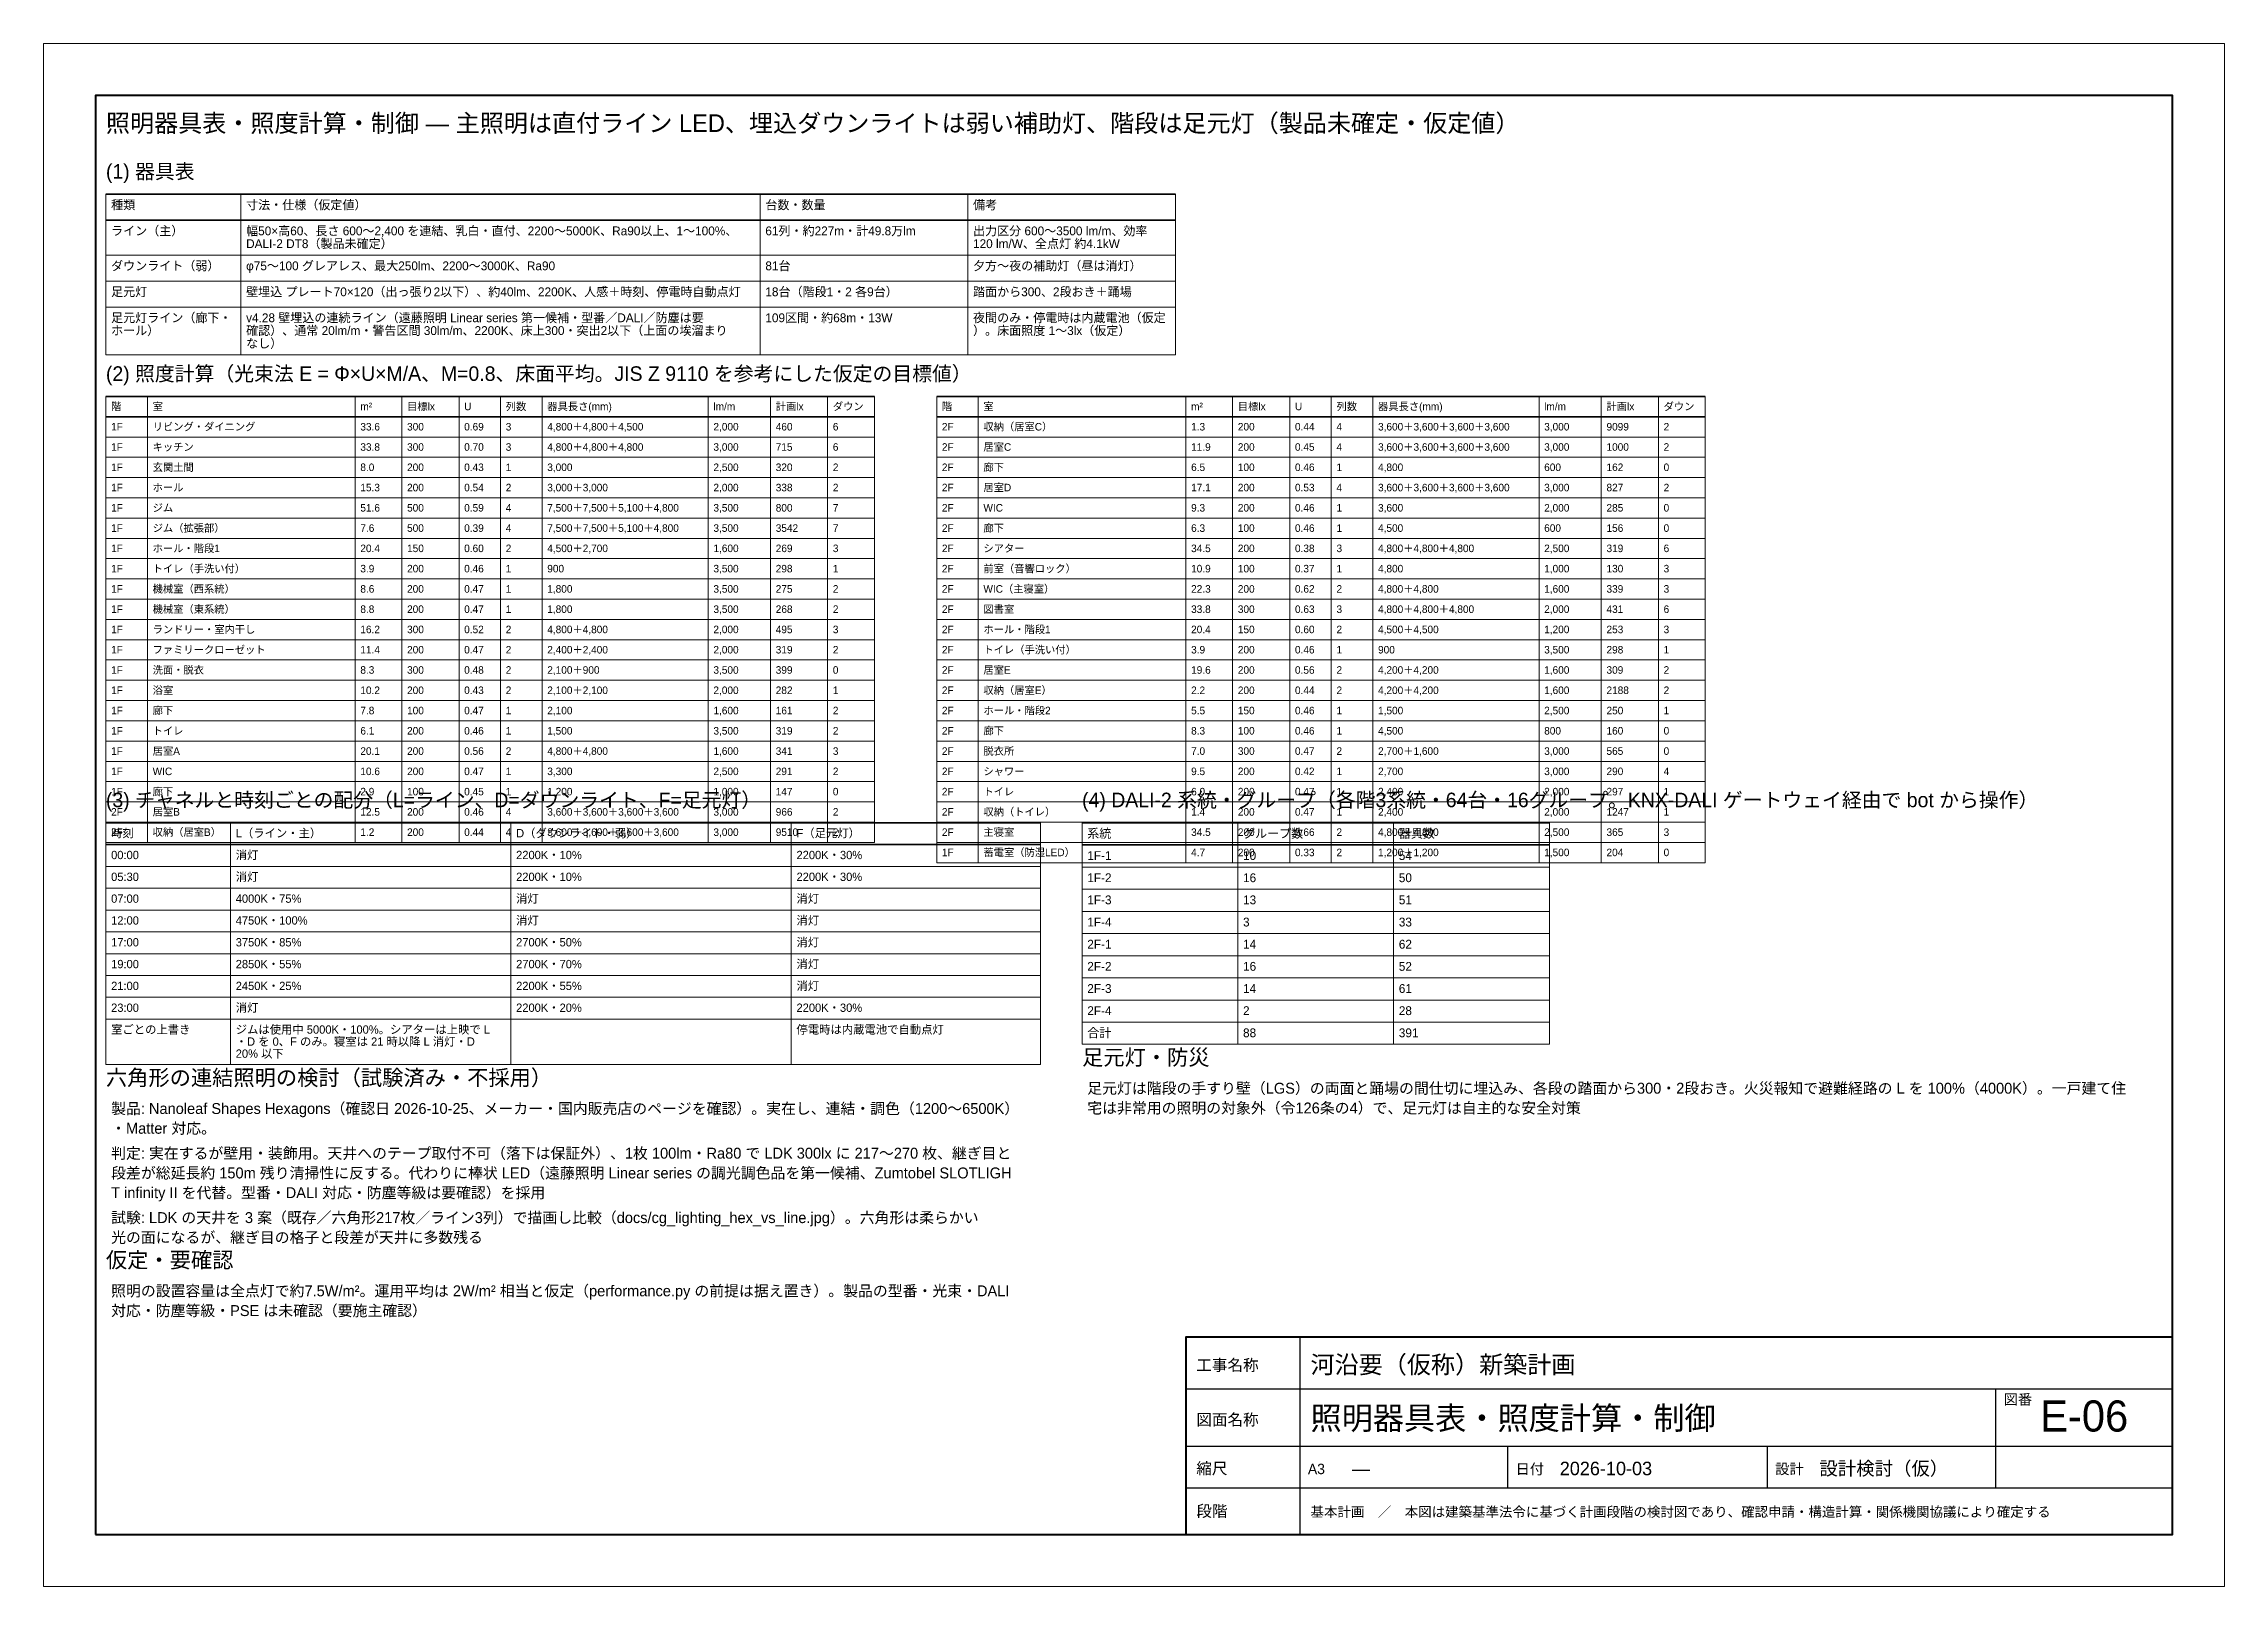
# Model space of a CAD drawing. Header units: millimetres. Extents: x 0 to 420, y 0 to 297.
import ezdxf
from ezdxf.enums import TextEntityAlignment as Align

# ---------------------------------------------------------------- set-up
doc = ezdxf.new("R2010")
doc.units = ezdxf.units.MM
doc.header["$LTSCALE"] = 0.5
for name, color, linetype, lineweight in [('A-TEXT', 7, 'Continuous', 18), ('G-FRAME', 7, 'Continuous', 70), ('G-TABLE', 7, 'Continuous', 18), ('G-TITLE', 7, 'Continuous', 25)]:
    doc.layers.add(name, color=color, linetype=linetype, lineweight=lineweight)
doc.styles.add('JP', font='ipag.ttf')

msp = doc.modelspace()

# ---------------------------------------------------------------- linework, layer by layer
at = {"layer": 'G-FRAME', "lineweight": 0}
msp.add_lwpolyline([(0, 0), (420, 0), (420, 297), (0, 297)], close=True, dxfattribs=at)
at = {"layer": 'G-FRAME'}
msp.add_lwpolyline([(10, 10), (410, 10), (410, 287), (10, 287)], close=True, dxfattribs=at)
at = {"layer": 'G-TABLE', "lineweight": 35}
for points in [[(12, 268), (218, 268)], [(12, 263), (218, 263)], [(12, 229.075), (160, 229.075)], [(172, 229.075), (320, 229.075)], [(12, 225.1725), (160, 225.1725)], [(172, 225.1725), (320, 225.1725)], [(12, 147), (192, 147)], [(200, 147), (290, 147)], [(12, 142.8), (192, 142.8)], [(200, 142.735), (290, 142.735)]]:
    msp.add_lwpolyline(points, dxfattribs=at)
at = {"layer": 'G-TABLE'}
for points in [[(12, 268), (12, 237.075)], [(38, 268), (38, 237.075)], [(138, 268), (138, 237.075)], [(178, 268), (178, 237.075)], [(218, 268), (218, 237.075)], [(12, 229.075), (12, 143.22)], [(20, 229.075), (20, 143.22)], [(60, 229.075), (60, 143.22)], [(69, 229.075), (69, 143.22)], [(80, 229.075), (80, 143.22)], [(88, 229.075), (88, 143.22)], [(96, 229.075), (96, 143.22)], [(128, 229.075), (128, 143.22)], [(140, 229.075), (140, 143.22)], [(151, 229.075), (151, 143.22)], [(160, 229.075), (160, 143.22)], [(172, 229.075), (172, 139.3175)], [(180, 229.075), (180, 139.3175)], [(220, 229.075), (220, 139.3175)], [(229, 229.075), (229, 139.3175)], [(240, 229.075), (240, 139.3175)], [(248, 229.075), (248, 139.3175)], [(256, 229.075), (256, 139.3175)], [(288, 229.075), (288, 139.3175)], [(300, 229.075), (300, 139.3175)], [(311, 229.075), (311, 139.3175)], [(320, 229.075), (320, 139.3175)], [(12, 147), (12, 100.44)], [(36, 147), (36, 100.44)], [(90, 147), (90, 100.44)], [(144, 147), (144, 100.44)], [(192, 147), (192, 100.44)], [(200, 147), (200, 104.35)], [(230, 147), (230, 104.35)], [(260, 147), (260, 104.35)], [(290, 147), (290, 104.35)]]:
    msp.add_lwpolyline(points, dxfattribs=at)
at = {"layer": 'G-TABLE', "lineweight": 18}
for points in [[(12, 256.27), (218, 256.27)], [(12, 251.27), (218, 251.27)], [(12, 246.27), (218, 246.27)], [(12, 237.075), (218, 237.075)], [(12, 221.27), (160, 221.27)], [(172, 221.27), (320, 221.27)], [(12, 217.3675), (160, 217.3675)], [(172, 217.3675), (320, 217.3675)], [(12, 213.465), (160, 213.465)], [(172, 213.465), (320, 213.465)], [(12, 209.5625), (160, 209.5625)], [(172, 209.5625), (320, 209.5625)], [(12, 205.66), (160, 205.66)], [(12, 201.7575), (160, 201.7575)], [(172, 205.66), (320, 205.66)], [(172, 201.7575), (320, 201.7575)], [(12, 197.855), (160, 197.855)], [(172, 197.855), (320, 197.855)], [(12, 193.9525), (160, 193.9525)], [(172, 193.9525), (320, 193.9525)], [(12, 190.05), (160, 190.05)], [(172, 190.05), (320, 190.05)], [(12, 186.1475), (160, 186.1475)], [(172, 186.1475), (320, 186.1475)], [(12, 182.245), (160, 182.245)], [(172, 182.245), (320, 182.245)], [(12, 178.3425), (160, 178.3425)], [(172, 178.3425), (320, 178.3425)], [(12, 174.44), (160, 174.44)], [(172, 174.44), (320, 174.44)], [(12, 170.5375), (160, 170.5375)], [(172, 170.5375), (320, 170.5375)], [(12, 166.635), (160, 166.635)], [(172, 166.635), (320, 166.635)], [(12, 162.7325), (160, 162.7325)], [(172, 162.7325), (320, 162.7325)], [(12, 158.83), (160, 158.83)], [(172, 158.83), (320, 158.83)], [(12, 154.9275), (160, 154.9275)], [(172, 154.9275), (320, 154.9275)], [(12, 151.025), (160, 151.025)], [(12, 147.1225), (160, 147.1225)], [(172, 151.025), (320, 151.025)], [(172, 147.1225), (320, 147.1225)], [(12, 143.22), (160, 143.22)], [(172, 143.22), (320, 143.22)], [(12, 138.6), (192, 138.6)], [(172, 139.3175), (320, 139.3175)], [(12, 134.4), (192, 134.4)], [(200, 138.47), (290, 138.47)], [(12, 130.2), (192, 130.2)], [(200, 134.205), (290, 134.205)], [(12, 126), (192, 126)], [(200, 129.94), (290, 129.94)], [(12, 121.8), (192, 121.8)], [(200, 125.675), (290, 125.675)], [(12, 117.6), (192, 117.6)], [(200, 121.41), (290, 121.41)], [(12, 113.4), (192, 113.4)], [(200, 117.145), (290, 117.145)], [(12, 109.2), (192, 109.2)], [(200, 112.88), (290, 112.88)], [(200, 108.615), (290, 108.615)], [(200, 104.35), (290, 104.35)], [(12, 100.44), (192, 100.44)]]:
    msp.add_lwpolyline(points, dxfattribs=at)
at = {"layer": 'G-TITLE'}
for p, q in [((242, 10), (242, 48)), ((220, 38), (410, 38)), ((376, 19), (376, 38)), ((220, 27), (410, 27)), ((242, 19), (242, 27)), ((282, 19), (282, 27)), ((332, 19), (332, 27)), ((220, 19), (410, 19))]:
    msp.add_line(p, q, dxfattribs=at)
at = {"layer": 'G-TITLE', "lineweight": 50}
msp.add_lwpolyline([(220, 10), (410, 10), (410, 48), (220, 48)], close=True, dxfattribs=at)

# ---------------------------------------------------------------- texts
at = {"layer": 'A-TEXT', "style": 'JP'}
for s, height, p in [('照明器具表・照度計算・制御 — 主照明は直付ライン LED、埋込ダウンライトは弱い補助灯、階段は足元灯（製品未確定・仮定値）', 3.4, (12, 280)), ('(1) 器具表', 2.8, (12, 271)), ('種類', 1.7, (13, 265.1)), ('寸法・仕様（仮定値）', 1.7, (39, 265.1)), ('台数・数量', 1.7, (139, 265.1)), ('備考', 1.7, (179, 265.1)), ('ライン（主）', 1.7, (13, 260.1)), ('幅50×高60、長さ 600〜2,400 を連結、乳白・直付、2200〜5000K、Ra90以上、1〜100%、', 1.7, (39, 260.1)), ('61列・約227m・計49.8万lm', 1.7, (139, 260.1)), ('出力区分 600〜3500 lm/m、効率 ', 1.7, (179, 260.1)), ('DALI-2 DT8（製品未確定）', 1.7, (39, 257.635)), ('120 lm/W、全点灯 約4.1kW', 1.7, (179, 257.635)), ('ダウンライト（弱）', 1.7, (13, 253.37)), ('φ75〜100 グレアレス、最大250lm、2200〜3000K、Ra90', 1.7, (39, 253.37)), ('81台', 1.7, (139, 253.37)), ('夕方〜夜の補助灯（昼は消灯）', 1.7, (179, 253.37)), ('足元灯', 1.7, (13, 248.37)), ('壁埋込 プレート70×120（出っ張り2以下）、約40lm、2200K、人感＋時刻、停電時自動点灯', 1.7, (39, 248.37)), ('18台（階段1・2 各9台）', 1.7, (139, 248.37)), ('踏面から300、2段おき＋踊場', 1.7, (179, 248.37)), ('足元灯ライン（廊下・', 1.7, (13, 243.37)), ('v4.28 壁埋込の連続ライン（遠藤照明 Linear series 第一候補・型番／DALI／防塵は要', 1.7, (39, 243.37)), ('109区間・約68m・13W', 1.7, (139, 243.37)), ('夜間のみ・停電時は内蔵電池（仮定', 1.7, (179, 243.37)), ('ホール）', 1.7, (13, 240.905)), ('確認）、通常 20lm/m・警告区間 30lm/m、2200K、床上300・突出2以下（上面の埃溜まり', 1.7, (39, 240.905)), ('なし）', 1.7, (39, 238.44)), ('）。床面照度 1〜3lx（仮定）', 1.7, (179, 240.905)), ('(2) 照度計算（光束法 E = Φ×U×M/A、M=0.8、床面平均。JIS Z 9110 を参考にした仮定の目標値）', 2.8, (12, 232.075)), ('階', 1.45, (13, 226.425)), ('室', 1.45, (21, 226.425)), ('m²', 1.45, (61, 226.425)), ('目標lx', 1.45, (70, 226.425)), ('U', 1.45, (81, 226.425)), ('列数', 1.45, (89, 226.425)), ('器具長さ(mm)', 1.45, (97, 226.425)), ('lm/m', 1.45, (129, 226.425)), ('計画lx', 1.45, (141, 226.425)), ('ダウン', 1.45, (152, 226.425)), ('階', 1.45, (173, 226.425)), ('室', 1.45, (181, 226.425)), ('m²', 1.45, (221, 226.425)), ('目標lx', 1.45, (230, 226.425)), ('U', 1.45, (241, 226.425)), ('列数', 1.45, (249, 226.425)), ('器具長さ(mm)', 1.45, (257, 226.425)), ('lm/m', 1.45, (289, 226.425)), ('計画lx', 1.45, (301, 226.425)), ('ダウン', 1.45, (312, 226.425)), ('1F', 1.45, (13, 222.5225)), ('リビング・ダイニング', 1.45, (21, 222.5225)), ('33.6', 1.45, (61, 222.5225)), ('300', 1.45, (70, 222.5225)), ('0.69', 1.45, (81, 222.5225)), ('3', 1.45, (89, 222.5225)), ('4,800＋4,800＋4,500', 1.45, (97, 222.5225)), ('2,000', 1.45, (129, 222.5225)), ('460', 1.45, (141, 222.5225)), ('6', 1.45, (152, 222.5225)), ('2F', 1.45, (173, 222.5225)), ('収納（居室C）', 1.45, (181, 222.5225)), ('1.3', 1.45, (221, 222.5225)), ('200', 1.45, (230, 222.5225)), ('0.44', 1.45, (241, 222.5225)), ('4', 1.45, (249, 222.5225)), ('3,600＋3,600＋3,600＋3,600', 1.45, (257, 222.5225)), ('3,000', 1.45, (289, 222.5225)), ('9099', 1.45, (301, 222.5225)), ('2', 1.45, (312, 222.5225)), ('1F', 1.45, (13, 218.62)), ('キッチン', 1.45, (21, 218.62)), ('33.8', 1.45, (61, 218.62)), ('300', 1.45, (70, 218.62)), ('0.70', 1.45, (81, 218.62)), ('3', 1.45, (89, 218.62)), ('4,800＋4,800＋4,800', 1.45, (97, 218.62)), ('3,000', 1.45, (129, 218.62)), ('715', 1.45, (141, 218.62)), ('6', 1.45, (152, 218.62)), ('2F', 1.45, (173, 218.62)), ('居室C', 1.45, (181, 218.62)), ('11.9', 1.45, (221, 218.62)), ('200', 1.45, (230, 218.62)), ('0.45', 1.45, (241, 218.62)), ('4', 1.45, (249, 218.62)), ('3,600＋3,600＋3,600＋3,600', 1.45, (257, 218.62)), ('3,000', 1.45, (289, 218.62)), ('1000', 1.45, (301, 218.62)), ('2', 1.45, (312, 218.62)), ('1F', 1.45, (13, 214.7175)), ('玄関土間', 1.45, (21, 214.7175)), ('8.0', 1.45, (61, 214.7175)), ('200', 1.45, (70, 214.7175)), ('0.43', 1.45, (81, 214.7175)), ('1', 1.45, (89, 214.7175)), ('3,000', 1.45, (97, 214.7175)), ('2,500', 1.45, (129, 214.7175)), ('320', 1.45, (141, 214.7175)), ('2', 1.45, (152, 214.7175)), ('2F', 1.45, (173, 214.7175)), ('廊下', 1.45, (181, 214.7175)), ('6.5', 1.45, (221, 214.7175)), ('100', 1.45, (230, 214.7175)), ('0.46', 1.45, (241, 214.7175)), ('1', 1.45, (249, 214.7175)), ('4,800', 1.45, (257, 214.7175)), ('600', 1.45, (289, 214.7175)), ('162', 1.45, (301, 214.7175)), ('0', 1.45, (312, 214.7175)), ('1F', 1.45, (13, 210.815)), ('ホール', 1.45, (21, 210.815)), ('15.3', 1.45, (61, 210.815)), ('200', 1.45, (70, 210.815)), ('0.54', 1.45, (81, 210.815)), ('2', 1.45, (89, 210.815)), ('3,000＋3,000', 1.45, (97, 210.815)), ('2,000', 1.45, (129, 210.815)), ('338', 1.45, (141, 210.815)), ('2', 1.45, (152, 210.815)), ('2F', 1.45, (173, 210.815)), ('居室D', 1.45, (181, 210.815)), ('17.1', 1.45, (221, 210.815)), ('200', 1.45, (230, 210.815)), ('0.53', 1.45, (241, 210.815)), ('4', 1.45, (249, 210.815)), ('3,600＋3,600＋3,600＋3,600', 1.45, (257, 210.815)), ('3,000', 1.45, (289, 210.815)), ('827', 1.45, (301, 210.815)), ('2', 1.45, (312, 210.815)), ('1F', 1.45, (13, 206.9125)), ('ジム', 1.45, (21, 206.9125)), ('51.6', 1.45, (61, 206.9125)), ('500', 1.45, (70, 206.9125)), ('0.59', 1.45, (81, 206.9125)), ('4', 1.45, (89, 206.9125)), ('7,500＋7,500＋5,100＋4,800', 1.45, (97, 206.9125)), ('3,500', 1.45, (129, 206.9125)), ('800', 1.45, (141, 206.9125)), ('7', 1.45, (152, 206.9125)), ('2F', 1.45, (173, 206.9125)), ('WIC', 1.45, (181, 206.9125)), ('9.3', 1.45, (221, 206.9125)), ('200', 1.45, (230, 206.9125)), ('0.46', 1.45, (241, 206.9125)), ('1', 1.45, (249, 206.9125)), ('3,600', 1.45, (257, 206.9125)), ('2,000', 1.45, (289, 206.9125)), ('285', 1.45, (301, 206.9125)), ('0', 1.45, (312, 206.9125)), ('1F', 1.45, (13, 203.01)), ('ジム（拡張部）', 1.45, (21, 203.01)), ('7.6', 1.45, (61, 203.01)), ('500', 1.45, (70, 203.01)), ('0.39', 1.45, (81, 203.01)), ('4', 1.45, (89, 203.01)), ('7,500＋7,500＋5,100＋4,800', 1.45, (97, 203.01)), ('3,500', 1.45, (129, 203.01)), ('3542', 1.45, (141, 203.01)), ('7', 1.45, (152, 203.01)), ('2F', 1.45, (173, 203.01)), ('廊下', 1.45, (181, 203.01)), ('6.3', 1.45, (221, 203.01)), ('100', 1.45, (230, 203.01)), ('0.46', 1.45, (241, 203.01)), ('1', 1.45, (249, 203.01)), ('4,500', 1.45, (257, 203.01)), ('600', 1.45, (289, 203.01)), ('156', 1.45, (301, 203.01)), ('0', 1.45, (312, 203.01)), ('1F', 1.45, (13, 199.1075)), ('ホール・階段1', 1.45, (21, 199.1075)), ('20.4', 1.45, (61, 199.1075)), ('150', 1.45, (70, 199.1075)), ('0.60', 1.45, (81, 199.1075)), ('2', 1.45, (89, 199.1075)), ('4,500＋2,700', 1.45, (97, 199.1075)), ('1,600', 1.45, (129, 199.1075)), ('269', 1.45, (141, 199.1075)), ('3', 1.45, (152, 199.1075)), ('2F', 1.45, (173, 199.1075)), ('シアター', 1.45, (181, 199.1075)), ('34.5', 1.45, (221, 199.1075)), ('200', 1.45, (230, 199.1075)), ('0.38', 1.45, (241, 199.1075)), ('3', 1.45, (249, 199.1075)), ('4,800＋4,800＋4,800', 1.45, (257, 199.1075)), ('2,500', 1.45, (289, 199.1075)), ('319', 1.45, (301, 199.1075)), ('6', 1.45, (312, 199.1075)), ('1F', 1.45, (13, 195.205)), ('トイレ（手洗い付）', 1.45, (21, 195.205)), ('3.9', 1.45, (61, 195.205)), ('200', 1.45, (70, 195.205)), ('0.46', 1.45, (81, 195.205)), ('1', 1.45, (89, 195.205)), ('900', 1.45, (97, 195.205)), ('3,500', 1.45, (129, 195.205)), ('298', 1.45, (141, 195.205)), ('1', 1.45, (152, 195.205)), ('2F', 1.45, (173, 195.205)), ('前室（音響ロック）', 1.45, (181, 195.205)), ('10.9', 1.45, (221, 195.205)), ('100', 1.45, (230, 195.205)), ('0.37', 1.45, (241, 195.205)), ('1', 1.45, (249, 195.205)), ('4,800', 1.45, (257, 195.205)), ('1,000', 1.45, (289, 195.205)), ('130', 1.45, (301, 195.205)), ('3', 1.45, (312, 195.205)), ('1F', 1.45, (13, 191.3025)), ('機械室（西系統）', 1.45, (21, 191.3025)), ('機械室（東系統）', 1.45, (21, 187.4)), ('8.6', 1.45, (61, 191.3025)), ('200', 1.45, (70, 191.3025)), ('0.47', 1.45, (81, 191.3025)), ('1', 1.45, (89, 191.3025)), ('1,800', 1.45, (97, 191.3025)), ('3,500', 1.45, (129, 191.3025)), ('275', 1.45, (141, 191.3025)), ('2', 1.45, (152, 191.3025)), ('2F', 1.45, (173, 191.3025)), ('WIC（主寝室）', 1.45, (181, 191.3025)), ('図書室', 1.45, (181, 187.4)), ('22.3', 1.45, (221, 191.3025)), ('200', 1.45, (230, 191.3025)), ('0.62', 1.45, (241, 191.3025)), ('2', 1.45, (249, 191.3025)), ('4,800＋4,800', 1.45, (257, 191.3025)), ('1,600', 1.45, (289, 191.3025)), ('339', 1.45, (301, 191.3025)), ('3', 1.45, (312, 191.3025)), ('1F', 1.45, (13, 187.4)), ('1F', 1.45, (13, 183.4975)), ('ランドリー・室内干し', 1.45, (21, 183.4975)), ('8.8', 1.45, (61, 187.4)), ('16.2', 1.45, (61, 183.4975)), ('300', 1.45, (70, 183.4975)), ('200', 1.45, (70, 187.4)), ('0.47', 1.45, (81, 187.4)), ('0.52', 1.45, (81, 183.4975)), ('2', 1.45, (89, 183.4975)), ('1', 1.45, (89, 187.4)), ('4,800＋4,800', 1.45, (97, 183.4975)), ('1,800', 1.45, (97, 187.4)), ('3,500', 1.45, (129, 187.4)), ('2,000', 1.45, (129, 183.4975)), ('495', 1.45, (141, 183.4975)), ('268', 1.45, (141, 187.4)), ('3', 1.45, (152, 183.4975)), ('2', 1.45, (152, 187.4)), ('2F', 1.45, (173, 187.4)), ('2F', 1.45, (173, 183.4975)), ('ホール・階段1', 1.45, (181, 183.4975)), ('33.8', 1.45, (221, 187.4)), ('20.4', 1.45, (221, 183.4975)), ('300', 1.45, (230, 187.4)), ('150', 1.45, (230, 183.4975)), ('0.63', 1.45, (241, 187.4)), ('0.60', 1.45, (241, 183.4975)), ('3', 1.45, (249, 187.4)), ('2', 1.45, (249, 183.4975)), ('4,800＋4,800＋4,800', 1.45, (257, 187.4)), ('4,500＋4,500', 1.45, (257, 183.4975)), ('2,000', 1.45, (289, 187.4)), ('1,200', 1.45, (289, 183.4975)), ('431', 1.45, (301, 187.4)), ('253', 1.45, (301, 183.4975)), ('3', 1.45, (312, 183.4975)), ('6', 1.45, (312, 187.4)), ('1F', 1.45, (13, 179.595)), ('ファミリークローゼット', 1.45, (21, 179.595)), ('11.4', 1.45, (61, 179.595)), ('200', 1.45, (70, 179.595)), ('0.47', 1.45, (81, 179.595)), ('2', 1.45, (89, 179.595)), ('2,400＋2,400', 1.45, (97, 179.595)), ('2,000', 1.45, (129, 179.595)), ('319', 1.45, (141, 179.595)), ('2', 1.45, (152, 179.595)), ('2F', 1.45, (173, 179.595)), ('トイレ（手洗い付）', 1.45, (181, 179.595)), ('3.9', 1.45, (221, 179.595)), ('200', 1.45, (230, 179.595)), ('0.46', 1.45, (241, 179.595)), ('1', 1.45, (249, 179.595)), ('900', 1.45, (257, 179.595)), ('3,500', 1.45, (289, 179.595)), ('298', 1.45, (301, 179.595)), ('1', 1.45, (312, 179.595)), ('1F', 1.45, (13, 175.6925)), ('洗面・脱衣', 1.45, (21, 175.6925)), ('8.3', 1.45, (61, 175.6925)), ('300', 1.45, (70, 175.6925)), ('0.48', 1.45, (81, 175.6925)), ('2', 1.45, (89, 175.6925)), ('2,100＋900', 1.45, (97, 175.6925)), ('3,500', 1.45, (129, 175.6925)), ('399', 1.45, (141, 175.6925)), ('0', 1.45, (152, 175.6925)), ('2F', 1.45, (173, 175.6925)), ('居室E', 1.45, (181, 175.6925)), ('19.6', 1.45, (221, 175.6925)), ('200', 1.45, (230, 175.6925)), ('0.56', 1.45, (241, 175.6925)), ('2', 1.45, (249, 175.6925)), ('4,200＋4,200', 1.45, (257, 175.6925)), ('1,600', 1.45, (289, 175.6925)), ('309', 1.45, (301, 175.6925)), ('2', 1.45, (312, 175.6925)), ('1F', 1.45, (13, 171.79)), ('浴室', 1.45, (21, 171.79)), ('10.2', 1.45, (61, 171.79)), ('200', 1.45, (70, 171.79)), ('0.43', 1.45, (81, 171.79)), ('2', 1.45, (89, 171.79)), ('2,100＋2,100', 1.45, (97, 171.79)), ('2,000', 1.45, (129, 171.79)), ('282', 1.45, (141, 171.79)), ('1', 1.45, (152, 171.79)), ('2F', 1.45, (173, 171.79)), ('収納（居室E）', 1.45, (181, 171.79)), ('2.2', 1.45, (221, 171.79)), ('200', 1.45, (230, 171.79)), ('0.44', 1.45, (241, 171.79)), ('2', 1.45, (249, 171.79)), ('4,200＋4,200', 1.45, (257, 171.79)), ('1,600', 1.45, (289, 171.79)), ('2188', 1.45, (301, 171.79)), ('2', 1.45, (312, 171.79)), ('1F', 1.45, (13, 167.8875)), ('廊下', 1.45, (21, 167.8875)), ('7.8', 1.45, (61, 167.8875)), ('100', 1.45, (70, 167.8875)), ('0.47', 1.45, (81, 167.8875)), ('1', 1.45, (89, 167.8875)), ('2,100', 1.45, (97, 167.8875)), ('1,600', 1.45, (129, 167.8875)), ('161', 1.45, (141, 167.8875)), ('2', 1.45, (152, 167.8875)), ('2F', 1.45, (173, 167.8875)), ('ホール・階段2', 1.45, (181, 167.8875)), ('5.5', 1.45, (221, 167.8875)), ('150', 1.45, (230, 167.8875)), ('0.46', 1.45, (241, 167.8875)), ('1', 1.45, (249, 167.8875)), ('1,500', 1.45, (257, 167.8875)), ('2,500', 1.45, (289, 167.8875)), ('250', 1.45, (301, 167.8875)), ('1', 1.45, (312, 167.8875)), ('1F', 1.45, (13, 163.985)), ('トイレ', 1.45, (21, 163.985)), ('6.1', 1.45, (61, 163.985)), ('200', 1.45, (70, 163.985)), ('0.46', 1.45, (81, 163.985)), ('1', 1.45, (89, 163.985)), ('1,500', 1.45, (97, 163.985)), ('3,500', 1.45, (129, 163.985)), ('319', 1.45, (141, 163.985)), ('2', 1.45, (152, 163.985)), ('2F', 1.45, (173, 163.985)), ('廊下', 1.45, (181, 163.985)), ('8.3', 1.45, (221, 163.985)), ('100', 1.45, (230, 163.985)), ('0.46', 1.45, (241, 163.985)), ('1', 1.45, (249, 163.985)), ('4,500', 1.45, (257, 163.985)), ('800', 1.45, (289, 163.985)), ('160', 1.45, (301, 163.985)), ('0', 1.45, (312, 163.985)), ('1F', 1.45, (13, 160.0825)), ('居室A', 1.45, (21, 160.0825)), ('20.1', 1.45, (61, 160.0825)), ('200', 1.45, (70, 160.0825)), ('0.56', 1.45, (81, 160.0825)), ('2', 1.45, (89, 160.0825)), ('4,800＋4,800', 1.45, (97, 160.0825)), ('1,600', 1.45, (129, 160.0825)), ('341', 1.45, (141, 160.0825)), ('3', 1.45, (152, 160.0825)), ('2F', 1.45, (173, 160.0825)), ('脱衣所', 1.45, (181, 160.0825)), ('7.0', 1.45, (221, 160.0825)), ('300', 1.45, (230, 160.0825)), ('0.47', 1.45, (241, 160.0825)), ('2', 1.45, (249, 160.0825)), ('2,700＋1,600', 1.45, (257, 160.0825)), ('3,000', 1.45, (289, 160.0825)), ('565', 1.45, (301, 160.0825)), ('0', 1.45, (312, 160.0825)), ('1F', 1.45, (13, 156.18)), ('WIC', 1.45, (21, 156.18)), ('10.6', 1.45, (61, 156.18)), ('200', 1.45, (70, 156.18)), ('0.47', 1.45, (81, 156.18)), ('1', 1.45, (89, 156.18)), ('3,300', 1.45, (97, 156.18)), ('2,500', 1.45, (129, 156.18)), ('291', 1.45, (141, 156.18)), ('2', 1.45, (152, 156.18)), ('2F', 1.45, (173, 156.18)), ('シャワー', 1.45, (181, 156.18)), ('9.5', 1.45, (221, 156.18)), ('200', 1.45, (230, 156.18)), ('0.42', 1.45, (241, 156.18)), ('1', 1.45, (249, 156.18)), ('2,700', 1.45, (257, 156.18)), ('3,000', 1.45, (289, 156.18)), ('290', 1.45, (301, 156.18)), ('4', 1.45, (312, 156.18)), ('(3) チャネルと時刻ごとの配分（L=ライン、D=ダウンライト、F=足元灯）', 2.8, (12, 150)), ('1F', 1.45, (13, 152.2775)), ('廊下', 1.45, (21, 152.2775)), ('2.9', 1.45, (61, 152.2775)), ('100', 1.45, (70, 152.2775)), ('0.45', 1.45, (81, 152.2775)), ('1', 1.45, (89, 152.2775)), ('1,200', 1.45, (97, 152.2775)), ('1,000', 1.45, (129, 152.2775)), ('147', 1.45, (141, 152.2775)), ('0', 1.45, (152, 152.2775)), ('2F', 1.45, (173, 152.2775)), ('トイレ', 1.45, (181, 152.2775)), ('(4) DALI-2 系統・グループ（各階3系統・64台・16グループ。KNX-DALI ゲートウェイ経由で bot から操作）', 2.8, (200, 150)), ('6.0', 1.45, (221, 152.2775)), ('200', 1.45, (230, 152.2775)), ('0.47', 1.45, (241, 152.2775)), ('1', 1.45, (249, 152.2775)), ('2,400', 1.45, (257, 152.2775)), ('2,000', 1.45, (289, 152.2775)), ('297', 1.45, (301, 152.2775)), ('1', 1.45, (312, 152.2775)), ('2F', 1.45, (13, 148.375)), ('居室B', 1.45, (21, 148.375)), ('12.5', 1.45, (61, 148.375)), ('200', 1.45, (70, 148.375)), ('0.46', 1.45, (81, 148.375)), ('4', 1.45, (89, 148.375)), ('3,600＋3,600＋3,600＋3,600', 1.45, (97, 148.375)), ('3,000', 1.45, (129, 148.375)), ('966', 1.45, (141, 148.375)), ('2', 1.45, (152, 148.375)), ('2F', 1.45, (173, 148.375)), ('収納（トイレ）', 1.45, (181, 148.375)), ('1.4', 1.45, (221, 148.375)), ('200', 1.45, (230, 148.375)), ('0.47', 1.45, (241, 148.375)), ('1', 1.45, (249, 148.375)), ('2,400', 1.45, (257, 148.375)), ('2,000', 1.45, (289, 148.375)), ('1247', 1.45, (301, 148.375)), ('1', 1.45, (312, 148.375)), ('2F', 1.45, (13, 144.4725)), ('時刻', 1.6, (13, 144.2)), ('収納（居室B）', 1.45, (21, 144.4725)), ('L（ライン・主）', 1.6, (37, 144.2)), ('1.2', 1.45, (61, 144.4725)), ('200', 1.45, (70, 144.4725)), ('0.44', 1.45, (81, 144.4725)), ('4', 1.45, (89, 144.4725)), ('D（ダウンライト・弱）', 1.6, (91, 144.2)), ('3,600＋3,600＋3,600＋3,600', 1.45, (97, 144.4725)), ('3,000', 1.45, (129, 144.4725)), ('9510', 1.45, (141, 144.4725)), ('F（足元灯）', 1.6, (145, 144.2)), ('2', 1.45, (152, 144.4725)), ('2F', 1.45, (173, 144.4725)), ('主寝室', 1.45, (181, 144.4725)), ('系統', 1.7, (201, 144.1)), ('34.5', 1.45, (221, 144.4725)), ('200', 1.45, (230, 144.4725)), ('グループ数', 1.7, (231, 144.1)), ('0.66', 1.45, (241, 144.4725)), ('2', 1.45, (249, 144.4725)), ('4,800＋4,800', 1.45, (257, 144.4725)), ('器具数', 1.7, (261, 144.1)), ('2,500', 1.45, (289, 144.4725)), ('365', 1.45, (301, 144.4725)), ('3', 1.45, (312, 144.4725)), ('00:00', 1.6, (13, 140)), ('消灯', 1.6, (37, 140)), ('2200K・10%', 1.6, (91, 140)), ('2200K・30%', 1.6, (145, 140)), ('1F', 1.45, (173, 140.57)), ('蓄電室（防湿LED）', 1.45, (181, 140.57)), ('1F-1', 1.7, (201, 139.835)), ('4.7', 1.45, (221, 140.57)), ('200', 1.45, (230, 140.57)), ('10', 1.7, (231, 139.835)), ('0.33', 1.45, (241, 140.57)), ('2', 1.45, (249, 140.57)), ('1,200＋1,200', 1.45, (257, 140.57)), ('54', 1.7, (261, 139.835)), ('1,500', 1.45, (289, 140.57)), ('204', 1.45, (301, 140.57)), ('0', 1.45, (312, 140.57)), ('05:30', 1.6, (13, 135.8)), ('消灯', 1.6, (37, 135.8)), ('2200K・10%', 1.6, (91, 135.8)), ('2200K・30%', 1.6, (145, 135.8)), ('1F-2', 1.7, (201, 135.57)), ('16', 1.7, (231, 135.57)), ('50', 1.7, (261, 135.57)), ('07:00', 1.6, (13, 131.6)), ('4000K・75%', 1.6, (37, 131.6)), ('消灯', 1.6, (91, 131.6)), ('消灯', 1.6, (145, 131.6)), ('1F-3', 1.7, (201, 131.305)), ('13', 1.7, (231, 131.305)), ('51', 1.7, (261, 131.305)), ('12:00', 1.6, (13, 127.4)), ('4750K・100%', 1.6, (37, 127.4)), ('消灯', 1.6, (91, 127.4)), ('消灯', 1.6, (145, 127.4)), ('1F-4', 1.7, (201, 127.04)), ('3', 1.7, (231, 127.04)), ('33', 1.7, (261, 127.04)), ('17:00', 1.6, (13, 123.2)), ('3750K・85%', 1.6, (37, 123.2)), ('2700K・50%', 1.6, (91, 123.2)), ('消灯', 1.6, (145, 123.2)), ('2F-1', 1.7, (201, 122.775)), ('14', 1.7, (231, 122.775)), ('62', 1.7, (261, 122.775)), ('19:00', 1.6, (13, 119)), ('2850K・55%', 1.6, (37, 119)), ('2700K・70%', 1.6, (91, 119)), ('消灯', 1.6, (145, 119)), ('2F-2', 1.7, (201, 118.51)), ('16', 1.7, (231, 118.51)), ('52', 1.7, (261, 118.51)), ('21:00', 1.6, (13, 114.8)), ('2450K・25%', 1.6, (37, 114.8)), ('2200K・55%', 1.6, (91, 114.8)), ('消灯', 1.6, (145, 114.8)), ('2F-3', 1.7, (201, 114.245)), ('14', 1.7, (231, 114.245)), ('61', 1.7, (261, 114.245)), ('23:00', 1.6, (13, 110.6)), ('消灯', 1.6, (37, 110.6)), ('2200K・20%', 1.6, (91, 110.6)), ('2200K・30%', 1.6, (145, 110.6)), ('2F-4', 1.7, (201, 109.98)), ('2', 1.7, (231, 109.98)), ('28', 1.7, (261, 109.98)), ('室ごとの上書き', 1.6, (13, 106.4)), ('ジムは使用中 5000K・100%。シアターは上映で L', 1.6, (37, 106.4)), ('・D を 0、F のみ。寝室は 21 時以降 L 消灯・D ', 1.6, (37, 104.08)), ('停電時は内蔵電池で自動点灯', 1.6, (145, 106.4)), ('合計', 1.7, (201, 105.715)), ('88', 1.7, (231, 105.715)), ('391', 1.7, (261, 105.715)), ('20% 以下', 1.6, (37, 101.76)), ('足元灯・防災', 3, (200, 100.35)), ('六角形の連結照明の検討（試験済み・不採用）', 3, (12, 96.44)), ('足元灯は階段の手すり壁（LGS）の両面と踊場の間仕切に埋込み、各段の踏面から300・2段おき。火災報知で避難経路の L を 100%（4000K）。一戸建て住', 2.1, (201, 94.85)), ('製品: Nanoleaf Shapes Hexagons（確認日 2026-10-25、メーカー・国内販売店のページを確認）。実在し、連結・調色（1200〜6500K）', 2.1, (13, 90.94)), ('宅は非常用の照明の対象外（令126条の4）で、足元灯は自主的な安全対策', 2.1, (201, 91.05)), ('・Matter 対応。', 2.1, (13, 87.14)), ('判定: 実在するが壁用・装飾用。天井へのテープ取付不可（落下は保証外）、1枚 100lm・Ra80 で LDK 300lx に 217〜270 枚、継ぎ目と', 2.1, (13, 82.34)), ('段差が総延長約 150m 残り清掃性に反する。代わりに棒状 LED（遠藤照明 Linear series の調光調色品を第一候補、Zumtobel SLOTLIGH', 2.1, (13, 78.54)), ('T infinity II を代替。型番・DALI 対応・防塵等級は要確認）を採用', 2.1, (13, 74.74)), ('試験: LDK の天井を 3 案（既存／六角形217枚／ライン3列）で描画し比較（docs/cg_lighting_hex_vs_line.jpg）。六角形は柔らかい', 2.1, (13, 69.94)), ('光の面になるが、継ぎ目の格子と段差が天井に多数残る', 2.1, (13, 66.14)), ('仮定・要確認', 3, (12, 61.34)), ('照明の設置容量は全点灯で約7.5W/m²。運用平均は 2W/m² 相当と仮定（performance.py の前提は据え置き）。製品の型番・光束・DALI ', 2.1, (13, 55.84)), ('対応・防塵等級・PSE は未確認（要施主確認）', 2.1, (13, 52.04))]:
    msp.add_text(s, height=height, dxfattribs=at).set_placement(p)
at = {"layer": 'G-TITLE', "style": 'JP'}
for s, height, p in [('工事名称', 2.2, (222, 41.5)), ('河沿要（仮称）新築計画', 3.4, (244, 41)), ('照明器具表・照度計算・制御', 4.4, (244, 30.2)), ('図番', 2, (377.5, 35)), ('図面名称', 2.2, (222, 31)), ('縮尺', 2.2, (222, 21.6)), ('A3', 2, (243.5, 21.6)), ('—', 2.6, (252, 21.4)), ('日付', 2, (283.5, 21.6)), ('2026-10-03', 2.6, (292, 21.4)), ('設計', 2, (333.5, 21.6)), ('設計検討（仮）', 2.6, (342, 21.4)), ('段階', 2.2, (222, 13.4)), ('基本計画\u3000／\u3000本図は建築基準法令に基づく計画段階の検討図であり、確認申請・構造計算・関係機関協議により確定する', 1.9, (244, 13.4))]:
    msp.add_text(s, height=height, dxfattribs=at).set_placement(p)
msp.add_text('E-06', height=6, dxfattribs=at).set_placement((393, 28), align=Align.BOTTOM_CENTER)

doc.saveas('drawing.dxf')
